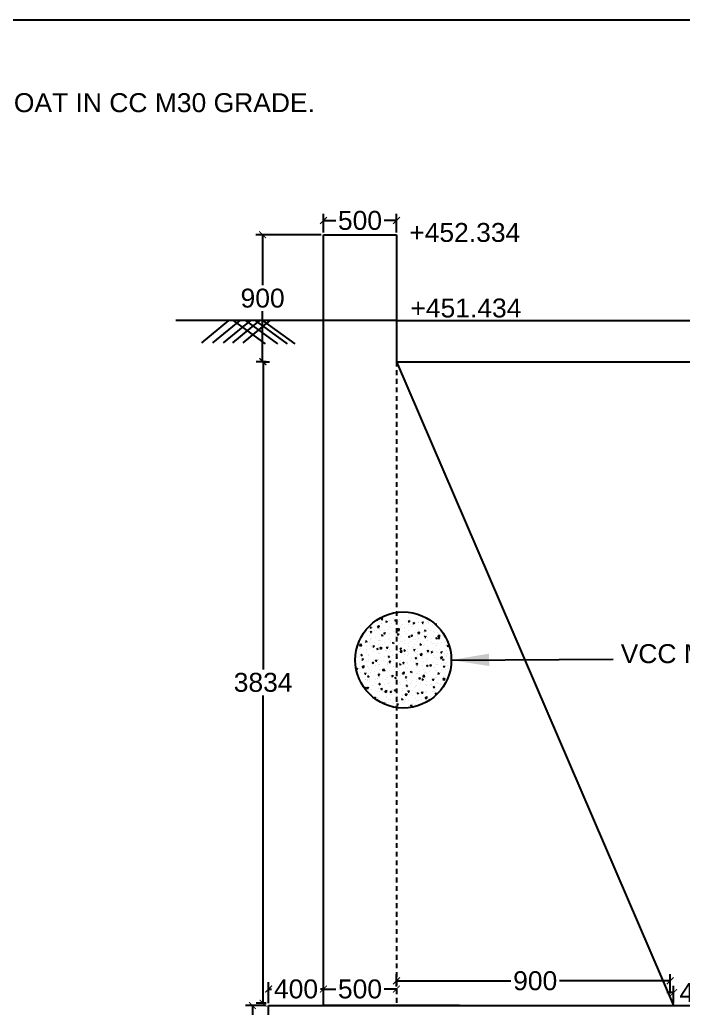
# Model space of a CAD drawing. Header units: inches. Extents: x 334 to 11487, y 357 to 10656.
# Drawn here: x 670.69 to 688.22, y 411.47 to 437.56 of the extents above; entities that cross this region are included whole.
import ezdxf

# ---------------------------------------------------------------- set-up
doc = ezdxf.new("R2010")
doc.units = ezdxf.units.IN
doc.header["$MEASUREMENT"] = 0
doc.linetypes.add('HIDDEN', pattern=[9.525, 6.35, -3.175])
for name, color, linetype in [('DIMENSION', 255, 'Continuous'), ('DRAWING', 7, 'Continuous'), ('HATCH', 7, 'Continuous'), ('TEXT', 255, 'Continuous')]:
    doc.layers.add(name, color=color, linetype=linetype)
doc.styles.get("Standard").update_dxf_attribs({"font": 'arial.ttf'})
doc.styles.add('TIMES NEW ROMAN', font='times.ttf')
doc.dimstyles.new('dig', dxfattribs={"dimtxt": 0.1875, "dimasz": 0.18, "dimexe": 0.18, "dimexo": 0.0625, "dimgap": 0.09, "dimtad": 0, "dimtih": 1, "dimtoh": 1, "dimdec": 4, "dimzin": 0, "dimdsep": 46, "dimtxsty": 'Standard', "dimblk": 'ARCHTICK', "dimcen": 0.09, "dimadec": 0, "dimazin": 0, "dimtfac": 1, "dimtdec": 4, "dimtofl": 0, "dimtmove": 0, "dimatfit": 3, "dimldrblk": 'ARCHTICK', "dimfxl": 1, "dimtolj": 1, "dimtzin": 0, "dimarcsym": 0})
doc.dimstyles.new('ISO-25', dxfattribs={"dimtxt": 0.636364, "dimasz": 1, "dimexe": 1.25, "dimexo": 0.625, "dimtad": 0, "dimtih": 1, "dimtoh": 1, "dimlfac": 100, "dimtxsty": 'TIMES NEW ROMAN', "dimcen": 2.5, "dimadec": 0, "dimazin": 0, "dimtfac": 1, "dimtmove": 0, "dimatfit": 3, "dimfxl": 1, "dimarcsym": 0})

# ---------------------------------------------------------------- blocks, each defined once
blk = doc.blocks.new('_ArchTick')
at = {"color": 0, "linetype": 'ByBlock', "const_width": 0.15}
blk.add_lwpolyline([(-0.5, -0.5), (0.5, 0.5)], dxfattribs=at)
blk = doc.blocks.new('*D48')
at = {"layer": 'Defpoints', "color": 0, "ltscale": 0.02, "transparency": 16777216}
for p in [(678.717, 411.973), (677.266, 411.537), (678.717, 411.537)]:
    blk.add_point(p, dxfattribs=at)
at = {"layer": 'DIMENSION', "color": 0, "lineweight": -2, "ltscale": 0.02, "transparency": 16777216}
for p, q in [((677.266, 411.599), (677.266, 412.153)), ((678.717, 411.599), (678.717, 412.153)), ((677.266, 411.973), (677.339, 411.973)), ((678.717, 411.973), (678.642, 411.973))]:
    blk.add_line(p, q, dxfattribs=at)
at = {"layer": 'DIMENSION', "color": 0, "lineweight": -2, "ltscale": 0.02, "transparency": 16777216, "xscale": 0.18, "yscale": 0.18, "zscale": 0.18, "rotation": 180}
blk.add_blockref('_ArchTick', (677.266, 411.973), dxfattribs=at)
at = {"layer": 'DIMENSION', "color": 0, "lineweight": -2, "ltscale": 0.02, "transparency": 16777216, "xscale": 0.18, "yscale": 0.18, "zscale": 0.18}
blk.add_blockref('_ArchTick', (678.717, 411.973), dxfattribs=at)
at = {"layer": 'DIMENSION', "color": 0, "ltscale": 0.02, "transparency": 16777216, "insert": (677.991, 411.973), "char_height": 0.5, "attachment_point": 5}
blk.add_mtext('\\A1;400', dxfattribs=at)
blk = doc.blocks.new('*D49')
at = {"layer": 'Defpoints', "color": 0, "ltscale": 0.02, "transparency": 16777216}
for p in [(689.443, 411.881), (687.967, 411.537), (689.443, 411.537)]:
    blk.add_point(p, dxfattribs=at)
at = {"layer": 'DIMENSION', "color": 0, "lineweight": -2, "ltscale": 0.02, "transparency": 16777216}
for p, q in [((687.967, 411.881), (687.787, 411.881)), ((687.967, 411.599), (687.967, 412.061)), ((689.443, 411.599), (689.443, 412.061)), ((689.443, 411.881), (689.623, 411.881))]:
    blk.add_line(p, q, dxfattribs=at)
at = {"layer": 'DIMENSION', "color": 0, "lineweight": -2, "ltscale": 0.02, "transparency": 16777216, "xscale": 0.18, "yscale": 0.18, "zscale": 0.18}
blk.add_blockref('_ArchTick', (687.967, 411.881), dxfattribs=at)
at = {"layer": 'DIMENSION', "color": 0, "lineweight": -2, "ltscale": 0.02, "transparency": 16777216, "xscale": 0.18, "yscale": 0.18, "zscale": 0.18, "rotation": 180}
blk.add_blockref('_ArchTick', (689.443, 411.881), dxfattribs=at)
at = {"layer": 'DIMENSION', "color": 0, "ltscale": 0.02, "transparency": 16777216, "insert": (688.705, 411.881), "char_height": 0.5, "attachment_point": 5}
blk.add_mtext('\\A1;400', dxfattribs=at)
blk = doc.blocks.new('*D45')
at = {"layer": 'Defpoints', "color": 0, "ltscale": 0.02, "transparency": 16777216}
for p in [(677.122, 428.537), (677.266, 428.537), (677.266, 411.599)]:
    blk.add_point(p, dxfattribs=at)
at = {"layer": 'DIMENSION', "color": 0, "lineweight": -2, "ltscale": 0.02, "transparency": 16777216}
for p, q in [((677.203, 428.537), (676.942, 428.537)), ((677.122, 428.537), (677.122, 420.414)), ((677.122, 411.599), (677.122, 419.723)), ((677.203, 411.599), (676.942, 411.599))]:
    blk.add_line(p, q, dxfattribs=at)
at = {"layer": 'DIMENSION', "color": 0, "lineweight": -2, "ltscale": 0.02, "transparency": 16777216, "xscale": 0.18, "yscale": 0.18, "zscale": 0.18}
for p, rotation in [((677.122, 428.537), 90), ((677.122, 411.599), 270)]:
    blk.add_blockref('_ArchTick', p, dxfattribs=dict(at, rotation=rotation))
at = {"layer": 'DIMENSION', "color": 0, "ltscale": 0.02, "transparency": 16777216, "insert": (677.122, 420.068), "char_height": 0.5, "attachment_point": 5}
blk.add_mtext('\\A1;3834', dxfattribs=at)
blk = doc.blocks.new('*D50')
at = {"layer": 'Defpoints', "color": 0, "ltscale": 0.02, "transparency": 16777216}
for p in [(678.717, 431.887), (677.073, 428.537), (677.108, 428.537)]:
    blk.add_point(p, dxfattribs=at)
at = {"layer": 'DIMENSION', "color": 0, "lineweight": -2, "ltscale": 0.02, "transparency": 16777216}
for p, q in [((678.654, 431.887), (676.928, 431.887)), ((677.108, 431.887), (677.108, 430.557)), ((677.108, 428.537), (677.108, 429.867)), ((677.135, 428.537), (677.288, 428.537))]:
    blk.add_line(p, q, dxfattribs=at)
at = {"layer": 'DIMENSION', "color": 0, "lineweight": -2, "ltscale": 0.02, "transparency": 16777216, "xscale": 0.18, "yscale": 0.18, "zscale": 0.18}
for p, rotation in [((677.108, 431.887), 90), ((677.108, 428.537), 270)]:
    blk.add_blockref('_ArchTick', p, dxfattribs=dict(at, rotation=rotation))
at = {"layer": 'DIMENSION', "color": 0, "ltscale": 0.02, "transparency": 16777216, "insert": (677.108, 430.212), "char_height": 0.5, "attachment_point": 5}
blk.add_mtext('\\A1;900', dxfattribs=at)
blk = doc.blocks.new('*D51')
at = {"layer": 'Defpoints', "color": 0, "ltscale": 0.02, "transparency": 16777216}
for p in [(680.645, 432.264), (678.717, 431.887), (680.645, 431.887)]:
    blk.add_point(p, dxfattribs=at)
at = {"layer": 'DIMENSION', "color": 0, "lineweight": -2, "ltscale": 0.02, "transparency": 16777216}
for p, q in [((678.717, 431.949), (678.717, 432.444)), ((678.717, 432.264), (679.039, 432.264)), ((680.645, 432.264), (680.322, 432.264)), ((680.645, 431.949), (680.645, 432.444))]:
    blk.add_line(p, q, dxfattribs=at)
at = {"layer": 'DIMENSION', "color": 0, "lineweight": -2, "ltscale": 0.02, "transparency": 16777216, "xscale": 0.18, "yscale": 0.18, "zscale": 0.18, "rotation": 180}
blk.add_blockref('_ArchTick', (678.717, 432.264), dxfattribs=at)
at = {"layer": 'DIMENSION', "color": 0, "lineweight": -2, "ltscale": 0.02, "transparency": 16777216, "xscale": 0.18, "yscale": 0.18, "zscale": 0.18}
blk.add_blockref('_ArchTick', (680.645, 432.264), dxfattribs=at)
at = {"layer": 'DIMENSION', "color": 0, "ltscale": 0.02, "transparency": 16777216, "insert": (679.681, 432.264), "char_height": 0.5, "attachment_point": 5}
blk.add_mtext('\\A1;500', dxfattribs=at)
blk = doc.blocks.new('*D46')
at = {"layer": 'Defpoints', "color": 0, "ltscale": 0.02, "transparency": 16777216}
for p in [(677.266, 411.537), (676.839, 409.371), (677.266, 409.371)]:
    blk.add_point(p, dxfattribs=at)
at = {"layer": 'DIMENSION', "color": 0, "lineweight": -2, "ltscale": 0.02, "transparency": 16777216}
for p, q in [((677.203, 411.537), (676.659, 411.537)), ((676.839, 411.537), (676.839, 410.799)), ((676.839, 409.371), (676.839, 410.109)), ((677.203, 409.371), (676.659, 409.371))]:
    blk.add_line(p, q, dxfattribs=at)
at = {"layer": 'DIMENSION', "color": 0, "lineweight": -2, "ltscale": 0.02, "transparency": 16777216, "xscale": 0.18, "yscale": 0.18, "zscale": 0.18}
for p, rotation in [((676.839, 411.537), 90), ((676.839, 409.371), 270)]:
    blk.add_blockref('_ArchTick', p, dxfattribs=dict(at, rotation=rotation))
at = {"layer": 'DIMENSION', "color": 0, "ltscale": 0.02, "transparency": 16777216, "insert": (676.839, 410.454), "char_height": 0.5, "attachment_point": 5}
blk.add_mtext('\\A1;600', dxfattribs=at)
blk = doc.blocks.new('*D52')
at = {"layer": 'Defpoints', "color": 0, "ltscale": 0.02, "transparency": 16777216}
for p in [(678.717, 411.973), (680.645, 411.973), (680.645, 411.973)]:
    blk.add_point(p, dxfattribs=at)
at = {"layer": 'DIMENSION', "color": 0, "lineweight": -2, "ltscale": 0.02, "transparency": 16777216}
for p, q in [((678.717, 412.036), (678.717, 412.153)), ((680.645, 412.036), (680.645, 412.153)), ((678.717, 411.973), (679.039, 411.973)), ((680.645, 411.973), (680.322, 411.973))]:
    blk.add_line(p, q, dxfattribs=at)
at = {"layer": 'DIMENSION', "color": 0, "lineweight": -2, "ltscale": 0.02, "transparency": 16777216, "xscale": 0.18, "yscale": 0.18, "zscale": 0.18, "rotation": 180}
blk.add_blockref('_ArchTick', (678.717, 411.973), dxfattribs=at)
at = {"layer": 'DIMENSION', "color": 0, "lineweight": -2, "ltscale": 0.02, "transparency": 16777216, "xscale": 0.18, "yscale": 0.18, "zscale": 0.18}
blk.add_blockref('_ArchTick', (680.645, 411.973), dxfattribs=at)
at = {"layer": 'DIMENSION', "color": 0, "ltscale": 0.02, "transparency": 16777216, "insert": (679.681, 411.973), "char_height": 0.5, "attachment_point": 5}
blk.add_mtext('\\A1;500', dxfattribs=at)
blk = doc.blocks.new('*D53')
at = {"layer": 'Defpoints', "color": 0, "ltscale": 0.02, "transparency": 16777216}
for p in [(687.877, 412.189), (680.645, 411.973), (687.877, 411.791)]:
    blk.add_point(p, dxfattribs=at)
at = {"layer": 'DIMENSION', "color": 0, "lineweight": -2, "ltscale": 0.02, "transparency": 16777216}
for p, q in [((680.645, 412.036), (680.645, 412.369)), ((687.877, 411.854), (687.877, 412.369)), ((680.645, 412.189), (683.669, 412.189)), ((687.877, 412.189), (684.952, 412.189))]:
    blk.add_line(p, q, dxfattribs=at)
at = {"layer": 'DIMENSION', "color": 0, "lineweight": -2, "ltscale": 0.02, "transparency": 16777216, "xscale": 0.18, "yscale": 0.18, "zscale": 0.18, "rotation": 180}
blk.add_blockref('_ArchTick', (680.645, 412.189), dxfattribs=at)
at = {"layer": 'DIMENSION', "color": 0, "lineweight": -2, "ltscale": 0.02, "transparency": 16777216, "xscale": 0.18, "yscale": 0.18, "zscale": 0.18}
blk.add_blockref('_ArchTick', (687.877, 412.189), dxfattribs=at)
at = {"layer": 'DIMENSION', "color": 0, "ltscale": 0.02, "transparency": 16777216, "insert": (684.311, 412.189), "char_height": 0.5, "attachment_point": 5}
blk.add_mtext('\\A1;900', dxfattribs=at)

msp = doc.modelspace()

# ---------------------------------------------------------------- linework, layer by layer
at = {"layer": 'DIMENSION', "ltscale": 0.02}
for p, q in [((676.20538, 429.62532), (675.48921, 429.03343)), ((676.50223, 429.62532), (675.78606, 429.03343)), ((676.78479, 429.62532), (676.06862, 429.03343)), ((677.02973, 429.62532), (676.31356, 429.03343)), ((677.29973, 429.62532), (676.58357, 429.03343))]:
    msp.add_line(p, q, dxfattribs=at)
msp.add_lwpolyline([(613.60478, 437.56475), (725.90106, 437.56475), (725.90106, 357.43972), (613.60478, 357.43972)], close=True, dxfattribs=at)
for points in [[(676.32644, 429.62532), (677.17414, 429.00849)], [(676.65294, 429.62532), (677.50063, 429.00849)], [(676.91039, 429.62532), (677.75808, 429.00849)], [(677.10764, 429.62532), (677.95533, 429.00849)]]:
    msp.add_lwpolyline(points, dxfattribs=at)
at = {"layer": 'DRAWING'}
for p, q in [((678.71672, 431.88688), (680.64525, 431.88688)), ((678.71672, 411.53674), (678.71672, 431.88688)), ((682.30882, 411.53674), (678.71672, 411.53674))]:
    msp.add_line(p, q, dxfattribs=at)
for points in [[(680.64525, 431.88688), (680.64525, 428.53739), (691.76662, 428.53739)], [(680.64525, 428.53739), (687.9668, 411.53674)]]:
    msp.add_lwpolyline(points, dxfattribs=at)
at = {"layer": 'DRAWING', "ltscale": 0.02}
for points in [[(680.64525, 429.62532), (674.81288, 429.62532)], [(680.64525, 429.62532), (691.18565, 429.62532)]]:
    msp.add_lwpolyline(points, dxfattribs=at)
at = {"layer": 'DRAWING', "linetype": 'HIDDEN', "ltscale": 0.02}
msp.add_lwpolyline([(680.64525, 428.53739), (680.64525, 411.53674)], dxfattribs=at)
at = {"layer": 'DRAWING'}
msp.add_lwpolyline([(677.26596, 411.53674), (689.44251, 411.53674), (689.44251, 409.43387), (677.26596, 409.43387)], close=True, dxfattribs=at)
at = {"layer": 'HATCH', "linetype": 'Continuous', "ltscale": 0.02}
for p, q in [((680.24493, 421.73609), (680.26904, 421.76482)), ((680.27503, 421.73321), (680.26925, 421.76455)), ((680.57928, 421.74828), (680.57928, 421.74828)), ((680.97478, 421.77125), (680.97478, 421.77125)), ((681.18609, 421.75321), (681.18609, 421.75321)), ((679.94712, 421.51586), (679.98212, 421.52929)), ((679.94712, 421.51586), (679.97199, 421.49908)), ((679.97219, 421.49881), (679.98233, 421.52903)), ((680.1408, 421.53075), (680.17975, 421.57133)), ((680.1408, 421.53075), (680.18527, 421.52385)), ((680.1542, 421.69862), (680.1542, 421.69862)), ((680.18548, 421.5236), (680.17995, 421.57108)), ((680.19974, 421.5001), (680.19974, 421.5001)), ((680.20582, 421.66655), (680.20582, 421.66655)), ((680.24124, 421.62882), (680.24124, 421.62882)), ((680.24493, 421.73609), (680.27482, 421.73347)), ((680.25963, 421.63146), (680.25963, 421.63146)), ((680.28769, 421.69823), (680.28769, 421.69823)), ((680.36641, 421.6453), (680.36641, 421.6453)), ((680.36723, 421.67712), (680.40224, 421.69056)), ((680.36723, 421.67712), (680.3921, 421.66035)), ((680.39231, 421.66008), (680.40244, 421.69029)), ((680.42112, 421.68735), (680.42112, 421.68735)), ((680.45645, 421.5353), (680.45645, 421.5353)), ((680.46253, 421.70175), (680.46253, 421.70175)), ((680.47864, 421.52325), (680.47864, 421.52325)), ((680.52654, 421.62018), (680.52654, 421.62018)), ((680.55578, 421.67023), (680.55578, 421.67023)), ((680.60356, 421.70471), (680.62767, 421.73344)), ((680.60356, 421.70471), (680.63345, 421.7021)), ((680.63366, 421.70183), (680.62788, 421.73317)), ((680.66568, 421.47581), (680.70069, 421.48925)), ((680.67442, 421.44799), (680.71337, 421.48857)), ((680.68803, 421.67607), (680.68803, 421.67607)), ((680.69076, 421.45877), (680.7009, 421.48898)), ((680.70901, 421.56731), (680.70901, 421.56731)), ((680.7191, 421.44084), (680.71357, 421.48832)), ((680.71509, 421.73376), (680.71509, 421.73376)), ((680.74002, 421.5146), (680.74002, 421.5146)), ((680.77023, 421.5733), (680.77023, 421.5733)), ((680.79345, 421.60891), (680.79345, 421.60891)), ((680.86519, 421.53108), (680.86519, 421.53108)), ((680.87155, 421.7118), (680.87155, 421.7118)), ((680.95494, 421.66479), (680.95494, 421.66479)), ((680.96219, 421.67334), (680.9863, 421.70206)), ((680.96219, 421.67334), (680.99208, 421.67072)), ((680.9687, 421.6048), (680.9687, 421.6048)), ((680.99229, 421.67045), (680.98651, 421.7018)), ((680.99672, 421.72828), (680.99672, 421.72828)), ((681.05456, 421.55601), (681.05456, 421.55601)), ((681.06036, 421.59763), (681.06036, 421.59763)), ((681.06183, 421.62335), (681.06183, 421.62335)), ((681.08579, 421.63708), (681.1208, 421.65052)), ((681.08579, 421.63708), (681.11066, 421.6203)), ((681.11087, 421.62004), (681.12101, 421.65025)), ((681.22185, 421.65351), (681.22185, 421.65351)), ((681.22542, 421.64001), (681.22542, 421.64001)), ((681.32082, 421.64196), (681.34493, 421.67069)), ((681.32082, 421.64196), (681.35071, 421.63935)), ((681.32727, 421.58635), (681.32727, 421.58635)), ((681.35092, 421.63908), (681.34514, 421.67042)), ((681.35342, 421.67341), (681.35342, 421.67341)), ((681.37033, 421.59758), (681.37033, 421.59758)), ((681.47189, 421.50557), (681.47189, 421.50557)), ((681.47797, 421.67202), (681.47797, 421.67202)), ((681.48876, 421.64224), (681.48876, 421.64224)), ((681.4955, 421.61406), (681.4955, 421.61406)), ((681.59418, 421.57507), (681.59418, 421.57507)), ((681.67945, 421.61058), (681.69107, 421.62443)), ((681.67945, 421.61058), (681.70886, 421.60801)), ((681.73159, 421.54306), (681.73159, 421.54306)), ((679.79393, 421.39004), (679.79393, 421.39004)), ((679.89545, 421.42314), (679.89545, 421.42314)), ((679.93396, 421.29616), (679.93396, 421.29616)), ((679.94004, 421.46261), (679.94004, 421.46261)), ((679.95568, 421.39137), (679.97978, 421.4201)), ((679.95568, 421.39137), (679.98556, 421.38875)), ((679.97817, 421.23441), (679.97817, 421.23441)), ((679.98577, 421.38849), (679.97999, 421.41983)), ((680.05473, 421.44447), (680.05473, 421.44447)), ((680.10334, 421.25089), (680.10334, 421.25089)), ((680.10971, 421.43162), (680.10971, 421.43162)), ((680.18705, 421.4732), (680.18705, 421.4732)), ((680.19366, 421.33365), (680.19366, 421.33365)), ((680.23488, 421.4481), (680.23488, 421.4481)), ((680.24557, 421.31455), (680.28058, 421.32798)), ((680.24557, 421.31455), (680.27044, 421.29777)), ((680.27065, 421.2975), (680.28079, 421.32772)), ((680.29271, 421.27582), (680.29271, 421.27582)), ((680.31431, 421.35999), (680.33841, 421.38872)), ((680.31431, 421.35999), (680.34419, 421.35738)), ((680.32164, 421.43319), (680.32164, 421.43319)), ((680.3444, 421.35711), (680.33862, 421.38845)), ((680.42424, 421.47303), (680.42424, 421.47303)), ((680.45037, 421.36886), (680.45037, 421.36886)), ((680.458, 421.22492), (680.458, 421.22492)), ((680.58855, 421.42191), (680.58855, 421.42191)), ((680.60848, 421.31739), (680.60848, 421.31739)), ((680.66568, 421.47581), (680.69055, 421.45904)), ((680.67294, 421.32862), (680.69704, 421.35734)), ((680.67294, 421.32862), (680.70282, 421.326)), ((680.67442, 421.44799), (680.71889, 421.44109)), ((680.69685, 421.23442), (680.69685, 421.23442)), ((680.70303, 421.32573), (680.69725, 421.35708)), ((680.70293, 421.40087), (680.70293, 421.40087)), ((680.73365, 421.33387), (680.73365, 421.33387)), ((680.74959, 421.27497), (680.74959, 421.27497)), ((680.85546, 421.41064), (680.85546, 421.41064)), ((680.92302, 421.3588), (680.92302, 421.3588)), ((680.95654, 421.27191), (680.95654, 421.27191)), ((680.96262, 421.43835), (680.96262, 421.43835)), ((680.96413, 421.2745), (680.99914, 421.28794)), ((680.96413, 421.2745), (680.989, 421.25773)), ((680.98921, 421.25746), (680.99935, 421.28768)), ((681.03157, 421.29724), (681.05567, 421.32597)), ((681.03157, 421.29724), (681.06145, 421.29463)), ((681.04118, 421.32502), (681.04118, 421.32502)), ((681.06166, 421.29436), (681.05588, 421.3257)), ((681.12237, 421.39936), (681.12237, 421.39936)), ((681.20804, 421.36523), (681.24699, 421.40582)), ((681.20804, 421.36523), (681.25251, 421.35833)), ((681.21326, 421.30711), (681.21326, 421.30711)), ((681.21934, 421.47356), (681.21934, 421.47356)), ((681.2388, 421.40037), (681.2388, 421.40037)), ((681.25272, 421.35808), (681.2472, 421.40556)), ((681.33278, 421.37507), (681.33278, 421.37507)), ((681.36397, 421.41685), (681.36397, 421.41685)), ((681.38424, 421.43577), (681.41925, 421.44921)), ((681.38424, 421.43577), (681.40912, 421.41899)), ((681.38928, 421.38808), (681.38928, 421.38808)), ((681.3902, 421.26586), (681.4143, 421.29459)), ((681.3902, 421.26586), (681.42008, 421.26325)), ((681.40932, 421.41873), (681.41946, 421.44894)), ((681.42029, 421.26298), (681.41451, 421.29432)), ((681.4218, 421.24458), (681.4218, 421.24458)), ((681.45258, 421.26529), (681.45258, 421.26529)), ((681.46581, 421.33912), (681.46581, 421.33912)), ((681.55333, 421.44178), (681.55333, 421.44178)), ((681.62437, 421.42513), (681.62437, 421.42513)), ((681.6562, 421.37681), (681.6562, 421.37681)), ((681.6827, 421.23446), (681.71771, 421.2479)), ((681.6827, 421.23446), (681.70757, 421.21768)), ((681.70778, 421.21742), (681.71792, 421.24763)), ((681.72551, 421.37661), (681.72551, 421.37661)), ((681.73757, 421.28615), (681.73757, 421.28615)), ((681.74166, 421.28247), (681.78061, 421.32306)), ((681.74166, 421.28247), (681.78613, 421.27557)), ((681.74418, 421.31534), (681.74418, 421.31534)), ((681.74883, 421.23449), (681.77293, 421.26321)), ((681.74883, 421.23449), (681.77871, 421.23187)), ((681.77892, 421.23161), (681.77314, 421.26295)), ((681.78634, 421.27532), (681.78082, 421.3228)), ((681.86274, 421.30263), (681.86274, 421.30263)), ((681.97614, 421.24537), (681.97614, 421.24537)), ((679.66642, 421.04665), (679.69053, 421.07538)), ((679.66642, 421.04665), (679.69631, 421.04403)), ((679.67347, 421.04369), (679.71241, 421.08427)), ((679.67347, 421.04369), (679.71794, 421.03679)), ((679.67533, 421.09771), (679.67533, 421.09771)), ((679.69045, 421.20025), (679.69045, 421.20025)), ((679.69652, 421.04377), (679.69074, 421.07511)), ((679.70303, 420.96498), (679.70303, 420.96498)), ((679.71815, 421.03654), (679.71262, 421.08402)), ((679.79587, 421.13309), (679.79587, 421.13309)), ((679.82546, 421.15328), (679.86047, 421.16672)), ((679.82546, 421.15328), (679.85033, 421.1365)), ((679.84664, 421.03721), (679.84664, 421.03721)), ((679.85054, 421.13624), (679.86067, 421.16645)), ((679.87481, 421.12481), (679.87481, 421.12481)), ((679.92788, 421.12972), (679.92788, 421.12972)), ((679.95736, 421.18897), (679.95736, 421.18897)), ((679.97181, 421.05368), (679.97181, 421.05368)), ((679.99462, 421.01503), (679.99462, 421.01503)), ((680.02505, 421.01527), (680.04916, 421.044)), ((680.02505, 421.01527), (680.05494, 421.01266)), ((680.05515, 421.01239), (680.04937, 421.04373)), ((680.06278, 421.12181), (680.06278, 421.12181)), ((680.12391, 420.95197), (680.15892, 420.96541)), ((680.14899, 420.93493), (680.15913, 420.96514)), ((680.16117, 421.07861), (680.16117, 421.07861)), ((680.1664, 421.17486), (680.1664, 421.17486)), ((680.1815, 421.00076), (680.1815, 421.00076)), ((680.18758, 421.16721), (680.18758, 421.16721)), ((680.20709, 420.96093), (680.24603, 421.00152)), ((680.22427, 421.17769), (680.22427, 421.17769)), ((680.25177, 420.95378), (680.24624, 421.00126)), ((680.28621, 421.06508), (680.28621, 421.06508)), ((680.3297, 421.11053), (680.3297, 421.11053)), ((680.38368, 420.9839), (680.40779, 421.01262)), ((680.38368, 420.9839), (680.41357, 420.98128)), ((680.41378, 420.98101), (680.408, 421.01236)), ((680.43821, 421.03596), (680.43821, 421.03596)), ((680.44429, 421.20241), (680.44429, 421.20241)), ((680.47695, 421.12019), (680.47695, 421.12019)), ((680.49118, 421.16642), (680.49118, 421.16642)), ((680.54402, 421.11324), (680.57903, 421.12668)), ((680.54402, 421.11324), (680.56889, 421.09646)), ((680.5691, 421.0962), (680.57924, 421.12641)), ((680.5778, 421.11513), (680.5778, 421.11513)), ((680.59661, 421.09925), (680.59661, 421.09925)), ((680.60212, 421.13667), (680.60212, 421.13667)), ((680.65995, 420.96439), (680.65995, 420.96439)), ((680.69077, 421.06797), (680.69077, 421.06797)), ((680.74231, 420.95252), (680.76642, 420.98125)), ((680.75809, 421.15514), (680.75809, 421.15514)), ((680.77241, 420.94964), (680.76663, 420.98098)), ((680.79149, 421.1616), (680.79149, 421.1616)), ((680.86352, 421.08798), (680.86352, 421.08798)), ((680.8694, 421.16519), (680.8694, 421.16519)), ((680.95046, 421.10546), (680.95046, 421.10546)), ((680.97573, 421.00596), (680.97573, 421.00596)), ((681.02501, 421.14386), (681.02501, 421.14386)), ((681.06035, 420.99021), (681.06035, 420.99021)), ((681.1009, 421.02244), (681.1009, 421.02244)), ((681.10726, 421.20317), (681.10726, 421.20317)), ((681.13043, 421.0767), (681.13043, 421.0767)), ((681.16099, 421.21524), (681.16099, 421.21524)), ((681.2011, 420.97422), (681.2011, 420.97422)), ((681.20718, 421.14067), (681.20718, 421.14067)), ((681.23243, 421.21965), (681.23243, 421.21965)), ((681.26259, 421.07319), (681.2976, 421.08663)), ((681.26259, 421.07319), (681.28746, 421.05642)), ((681.28767, 421.05615), (681.2978, 421.08637)), ((681.29026, 421.04737), (681.29026, 421.04737)), ((681.29192, 421.13258), (681.29192, 421.13258)), ((681.35195, 421.04026), (681.35195, 421.04026)), ((681.39734, 421.06542), (681.39734, 421.06542)), ((681.45365, 421.00623), (681.45365, 421.00623)), ((681.45973, 421.17268), (681.45973, 421.17268)), ((681.55883, 421.12131), (681.55883, 421.12131)), ((681.60604, 421.08895), (681.60604, 421.08895)), ((681.64354, 421.09031), (681.64354, 421.09031)), ((681.66425, 421.05415), (681.66425, 421.05415)), ((681.71335, 421.04372), (681.71335, 421.04372)), ((681.71943, 421.21016), (681.71943, 421.21016)), ((681.73121, 421.10542), (681.73121, 421.10542)), ((681.82574, 421.11003), (681.82574, 421.11003)), ((681.92057, 421.13035), (681.92057, 421.13035)), ((681.93116, 421.04287), (681.93116, 421.04287)), ((681.93513, 421.14036), (681.93513, 421.14036)), ((681.97006, 421.07892), (681.97006, 421.07892)), ((681.98115, 421.03315), (682.01616, 421.04659)), ((681.98115, 421.03315), (682.00602, 421.01637)), ((682.00623, 421.01611), (682.01637, 421.04632)), ((679.60239, 420.73994), (679.60239, 420.73994)), ((679.66317, 420.76481), (679.66317, 420.76481)), ((679.66925, 420.93126), (679.66925, 420.93126)), ((679.7038, 420.79071), (679.73881, 420.80414)), ((679.7038, 420.79071), (679.72867, 420.77393)), ((679.7151, 420.84), (679.7151, 420.84)), ((679.72888, 420.77366), (679.73902, 420.80388)), ((679.84027, 420.85648), (679.84027, 420.85648)), ((679.85789, 420.93482), (679.85789, 420.93482)), ((679.89398, 420.79), (679.89398, 420.79)), ((679.91572, 420.79682), (679.91572, 420.79682)), ((679.9218, 420.96327), (679.9218, 420.96327)), ((680.02964, 420.88141), (680.02964, 420.88141)), ((680.12391, 420.95197), (680.14878, 420.9352)), ((680.1248, 420.92354), (680.1248, 420.92354)), ((680.17542, 420.83431), (680.17542, 420.83431)), ((680.18557, 420.84005), (680.18557, 420.84005)), ((680.20709, 420.96093), (680.25156, 420.95403)), ((680.21388, 420.72578), (680.21388, 420.72578)), ((680.33905, 420.74225), (680.33905, 420.74225)), ((680.34542, 420.92298), (680.34542, 420.92298)), ((680.39171, 420.91226), (680.39171, 420.91226)), ((680.42236, 420.75066), (680.45737, 420.7641)), ((680.42236, 420.75066), (680.44724, 420.73389)), ((680.42605, 420.70307), (680.42605, 420.70307)), ((680.43213, 420.86952), (680.43213, 420.86952)), ((680.44744, 420.73362), (680.45758, 420.76383)), ((680.47059, 420.93946), (680.47059, 420.93946)), ((680.47717, 420.8901), (680.47717, 420.8901)), ((680.52842, 420.76718), (680.52842, 420.76718)), ((680.65862, 420.90099), (680.65862, 420.90099)), ((680.67861, 420.73508), (680.67861, 420.73508)), ((680.68469, 420.90153), (680.68469, 420.90153)), ((680.74071, 420.87817), (680.77966, 420.91876)), ((680.74071, 420.87817), (680.78518, 420.87127)), ((680.74231, 420.95252), (680.7722, 420.94991)), ((680.76876, 420.94015), (680.76876, 420.94015)), ((680.78539, 420.87102), (680.77986, 420.9185)), ((680.84248, 420.91193), (680.87749, 420.92537)), ((680.84248, 420.91193), (680.86735, 420.89515)), ((680.84419, 420.80876), (680.84419, 420.80876)), ((680.86755, 420.89489), (680.87769, 420.9251)), ((680.92553, 420.88971), (680.92553, 420.88971)), ((680.9383, 420.77257), (680.9383, 420.77257)), ((680.94438, 420.93901), (680.94438, 420.93901)), ((680.96936, 420.82524), (680.96936, 420.82524)), ((681.10094, 420.92114), (681.12505, 420.94987)), ((681.10094, 420.92114), (681.13083, 420.91853)), ((681.13104, 420.91826), (681.12526, 420.9496)), ((681.14093, 420.71062), (681.17594, 420.72406)), ((681.14093, 420.71062), (681.1658, 420.69384)), ((681.15873, 420.85017), (681.15873, 420.85017)), ((681.16601, 420.69358), (681.17615, 420.72379)), ((681.19244, 420.87843), (681.19244, 420.87843)), ((681.19502, 420.80777), (681.19502, 420.80777)), ((681.27433, 420.79541), (681.31328, 420.836)), ((681.27433, 420.79541), (681.3188, 420.78851)), ((681.31901, 420.78826), (681.31348, 420.83574)), ((681.3313, 420.74193), (681.3313, 420.74193)), ((681.44757, 420.83978), (681.44757, 420.83978)), ((681.45935, 420.86715), (681.45935, 420.86715)), ((681.45957, 420.88977), (681.48368, 420.91849)), ((681.45957, 420.88977), (681.48946, 420.88715)), ((681.46814, 420.71101), (681.46814, 420.71101)), ((681.4745, 420.89174), (681.4745, 420.89174)), ((681.48967, 420.88689), (681.48389, 420.91823)), ((681.56104, 420.87188), (681.59605, 420.88532)), ((681.56104, 420.87188), (681.58591, 420.85511)), ((681.58612, 420.85484), (681.59626, 420.88506)), ((681.59967, 420.90822), (681.59967, 420.90822)), ((681.62289, 420.79198), (681.62289, 420.79198)), ((681.6575, 420.73594), (681.6575, 420.73594)), ((681.70119, 420.71082), (681.70119, 420.71082)), ((681.70727, 420.87727), (681.70727, 420.87727)), ((681.72626, 420.85588), (681.72626, 420.85588)), ((681.78904, 420.93315), (681.78904, 420.93315)), ((681.80795, 420.71265), (681.8469, 420.75324)), ((681.80795, 420.71265), (681.85242, 420.70575)), ((681.8182, 420.85839), (681.84231, 420.88712)), ((681.8182, 420.85839), (681.84809, 420.85578)), ((681.8483, 420.85551), (681.84252, 420.88685)), ((681.85263, 420.7055), (681.8471, 420.75298)), ((681.91449, 420.84203), (681.91449, 420.84203)), ((681.9579, 420.74603), (681.9579, 420.74603)), ((681.96398, 420.91248), (681.96398, 420.91248)), ((681.97328, 420.77752), (681.97328, 420.77752)), ((681.99317, 420.8446), (681.99317, 420.8446)), ((682.0343, 420.73225), (682.0343, 420.73225)), ((682.09845, 420.79399), (682.09845, 420.79399)), ((679.58357, 420.64279), (679.58357, 420.64279)), ((679.59606, 420.43347), (679.61715, 420.44157)), ((679.59903, 420.62343), (679.59903, 420.62343)), ((679.65709, 420.59837), (679.65709, 420.59837)), ((679.70874, 420.65927), (679.70874, 420.65927)), ((679.7358, 420.67055), (679.7599, 420.69928)), ((679.7358, 420.67055), (679.76569, 420.66794)), ((679.73976, 420.47387), (679.7787, 420.51446)), ((679.73976, 420.47387), (679.78423, 420.46697)), ((679.76589, 420.66767), (679.76011, 420.69901)), ((679.76052, 420.67932), (679.76052, 420.67932)), ((679.76657, 420.487), (679.76657, 420.487)), ((679.78444, 420.46672), (679.77891, 420.5142)), ((679.86594, 420.61216), (679.86594, 420.61216)), ((679.87334, 420.49167), (679.87334, 420.49167)), ((679.89811, 420.6842), (679.89811, 420.6842)), ((679.90356, 420.46393), (679.90356, 420.46393)), ((679.90964, 420.63038), (679.90964, 420.63038)), ((680.00225, 420.5894), (680.03726, 420.60283)), ((680.00225, 420.5894), (680.02712, 420.57262)), ((680.02733, 420.57236), (680.03747, 420.60257)), ((680.02743, 420.66804), (680.02743, 420.66804)), ((680.08235, 420.52857), (680.08235, 420.52857)), ((680.09443, 420.63918), (680.11853, 420.6679)), ((680.09443, 420.63918), (680.12432, 420.63656)), ((680.12452, 420.63629), (680.11874, 420.66764)), ((680.13285, 420.60088), (680.13285, 420.60088)), ((680.16326, 420.50142), (680.16326, 420.50142)), ((680.16493, 420.54172), (680.16493, 420.54172)), ((680.16934, 420.66786), (680.16934, 420.66786)), ((680.20752, 420.54505), (680.20752, 420.54505)), ((680.29434, 420.65677), (680.29434, 420.65677)), ((680.39688, 420.56998), (680.39688, 420.56998)), ((680.39976, 420.5896), (680.39976, 420.5896)), ((680.41997, 420.53662), (680.41997, 420.53662)), ((680.45306, 420.6078), (680.47716, 420.63653)), ((680.45306, 420.6078), (680.48295, 420.60519)), ((680.45652, 420.59177), (680.45652, 420.59177)), ((680.48315, 420.60492), (680.47737, 420.63626)), ((680.56125, 420.64549), (680.56125, 420.64549)), ((680.57633, 420.48199), (680.57633, 420.48199)), ((680.66668, 420.57833), (680.66668, 420.57833)), ((680.67253, 420.56863), (680.67253, 420.56863)), ((680.71266, 420.61155), (680.71266, 420.61155)), ((680.72082, 420.54935), (680.75583, 420.56279)), ((680.72082, 420.54935), (680.74569, 420.53258)), ((680.7459, 420.53231), (680.75603, 420.56253)), ((680.74812, 420.64182), (680.74812, 420.64182)), ((680.81169, 420.57642), (680.83579, 420.60515)), ((680.81169, 420.57642), (680.84158, 420.57381)), ((680.82816, 420.63421), (680.82816, 420.63421)), ((680.84178, 420.57354), (680.836, 420.60488)), ((680.83783, 420.62803), (680.83783, 420.62803)), ((680.86792, 420.53204), (680.86792, 420.53204)), ((680.89566, 420.45576), (680.89566, 420.45576)), ((680.93222, 420.60612), (680.93222, 420.60612)), ((680.93359, 420.56705), (680.93359, 420.56705)), ((681.02719, 420.65296), (681.02719, 420.65296)), ((681.03971, 420.69188), (681.03971, 420.69188)), ((681.09507, 420.62293), (681.09507, 420.62293)), ((681.15952, 420.58209), (681.15952, 420.58209)), ((681.17032, 420.54505), (681.19442, 420.57377)), ((681.17032, 420.54505), (681.20021, 420.54243)), ((681.18286, 420.47488), (681.18286, 420.47488)), ((681.18894, 420.64133), (681.18894, 420.64133)), ((681.20041, 420.54217), (681.19463, 420.57351)), ((681.2005, 420.55577), (681.2005, 420.55577)), ((681.21143, 420.49733), (681.21143, 420.49733)), ((681.3366, 420.51381), (681.3366, 420.51381)), ((681.34297, 420.69453), (681.34297, 420.69453)), ((681.36199, 420.61166), (681.36199, 420.61166)), ((681.43541, 420.50689), (681.43541, 420.50689)), ((681.43938, 420.50931), (681.47439, 420.52275)), ((681.43938, 420.50931), (681.46425, 420.49253)), ((681.44149, 420.67333), (681.44149, 420.67333)), ((681.45111, 420.63214), (681.45111, 420.63214)), ((681.46446, 420.49227), (681.4746, 420.52248)), ((681.46741, 420.54449), (681.46741, 420.54449)), ((681.52597, 420.53874), (681.52597, 420.53874)), ((681.52895, 420.51367), (681.55305, 420.5424)), ((681.52895, 420.51367), (681.55884, 420.51106)), ((681.55904, 420.51079), (681.55326, 420.54213)), ((681.6289, 420.60038), (681.6289, 420.60038)), ((681.64206, 420.45717), (681.64206, 420.45717)), ((681.69511, 420.54438), (681.69511, 420.54438)), ((681.73432, 420.53322), (681.73432, 420.53322)), ((681.7427, 420.6822), (681.7427, 420.6822)), ((681.84174, 420.58031), (681.84174, 420.58031)), ((681.85949, 420.67057), (681.8945, 420.68401)), ((681.85949, 420.67057), (681.88437, 420.6538)), ((681.88457, 420.65353), (681.89471, 420.68375)), ((681.88758, 420.4823), (681.91168, 420.51102)), ((681.88758, 420.4823), (681.91747, 420.47968)), ((681.89581, 420.5891), (681.89581, 420.5891)), ((681.91767, 420.47941), (681.91189, 420.51075)), ((681.93366, 420.50722), (681.93366, 420.50722)), ((681.95183, 420.57958), (681.95183, 420.57958)), ((681.96691, 420.59679), (681.96691, 420.59679)), ((682.00123, 420.52194), (682.00123, 420.52194)), ((679.59964, 420.41633), (679.60701, 420.41135)), ((679.60722, 420.41109), (679.61736, 420.4413)), ((679.63504, 420.28979), (679.63504, 420.28979)), ((679.64493, 420.26547), (679.64493, 420.26547)), ((679.65101, 420.43192), (679.65101, 420.43192)), ((679.66104, 420.42517), (679.66104, 420.42517)), ((679.70155, 420.33183), (679.70155, 420.33183)), ((679.80518, 420.29446), (679.82928, 420.32318)), ((679.80518, 420.29446), (679.83506, 420.29184)), ((679.83527, 420.29158), (679.82949, 420.32292)), ((679.8806, 420.22682), (679.91561, 420.24026)), ((679.8806, 420.22682), (679.90547, 420.21005)), ((679.89748, 420.29748), (679.89748, 420.29748)), ((679.90567, 420.20978), (679.91581, 420.23999)), ((679.92795, 420.41389), (679.92795, 420.41389)), ((679.95081, 420.33136), (679.95081, 420.33136)), ((679.99314, 420.38188), (679.99314, 420.38188)), ((680.07598, 420.34784), (680.07598, 420.34784)), ((680.15718, 420.33497), (680.15718, 420.33497)), ((680.16381, 420.26308), (680.18791, 420.29181)), ((680.16381, 420.26308), (680.19369, 420.26047)), ((680.1841, 420.2069), (680.1841, 420.2069)), ((680.1939, 420.2602), (680.18812, 420.29154)), ((680.19486, 420.40261), (680.19486, 420.40261)), ((680.26535, 420.37277), (680.26535, 420.37277)), ((680.27338, 420.39111), (680.31232, 420.4317)), ((680.27338, 420.39111), (680.31785, 420.38421)), ((680.28474, 420.43193), (680.28474, 420.43193)), ((680.30071, 420.38809), (680.33572, 420.40153)), ((680.30071, 420.38809), (680.32558, 420.37131)), ((680.31806, 420.38396), (680.31253, 420.43144)), ((680.32579, 420.37105), (680.33592, 420.40126)), ((680.40781, 420.20373), (680.40781, 420.20373)), ((680.41389, 420.37018), (680.41389, 420.37018)), ((680.44959, 420.21714), (680.44959, 420.21714)), ((680.46178, 420.39133), (680.46178, 420.39133)), ((680.47569, 420.25696), (680.47569, 420.25696)), ((680.52244, 420.2317), (680.54654, 420.26043)), ((680.52244, 420.2317), (680.55232, 420.22909)), ((680.55253, 420.22882), (680.54675, 420.26016)), ((680.57476, 420.23362), (680.57476, 420.23362)), ((680.58112, 420.41435), (680.58112, 420.41435)), ((680.59916, 420.18678), (680.63417, 420.20022)), ((680.59916, 420.18678), (680.62403, 420.17)), ((680.62424, 420.16974), (680.63438, 420.19995)), ((680.66037, 420.23574), (680.66037, 420.23574)), ((680.66645, 420.40219), (680.66645, 420.40219)), ((680.70629, 420.43082), (680.70629, 420.43082)), ((680.72869, 420.38006), (680.72869, 420.38006)), ((680.76412, 420.25855), (680.76412, 420.25855)), ((680.76728, 420.30701), (680.76728, 420.30701)), ((680.807, 420.30835), (680.84594, 420.34894)), ((680.807, 420.30835), (680.85147, 420.30145)), ((680.85168, 420.3012), (680.84615, 420.34868)), ((680.88107, 420.20033), (680.90517, 420.22905)), ((680.88107, 420.20033), (680.91095, 420.19771)), ((680.91116, 420.19745), (680.90538, 420.22879)), ((680.92006, 420.27323), (680.92006, 420.27323)), ((680.92614, 420.43967), (680.92614, 420.43967)), ((680.9956, 420.36878), (680.9956, 420.36878)), ((681.01927, 420.34804), (681.05428, 420.36148)), ((681.01927, 420.34804), (681.04414, 420.33127)), ((681.04435, 420.331), (681.05449, 420.36122)), ((681.05888, 420.35706), (681.05888, 420.35706)), ((681.0799, 420.30012), (681.0799, 420.30012)), ((681.17678, 420.30843), (681.17678, 420.30843)), ((681.20507, 420.3166), (681.20507, 420.3166)), ((681.2397, 420.16895), (681.2638, 420.19768)), ((681.26251, 420.3575), (681.26251, 420.3575)), ((681.26979, 420.16607), (681.26401, 420.19741)), ((681.34062, 420.22559), (681.37957, 420.26618)), ((681.34062, 420.22559), (681.38509, 420.21869)), ((681.35047, 420.40711), (681.35047, 420.40711)), ((681.3853, 420.21844), (681.37977, 420.26592)), ((681.39443, 420.34153), (681.39443, 420.34153)), ((681.42933, 420.34044), (681.42933, 420.34044)), ((681.52942, 420.34622), (681.52942, 420.34622)), ((681.57867, 420.1859), (681.57867, 420.1859)), ((681.68295, 420.21148), (681.68295, 420.21148)), ((681.68903, 420.37793), (681.68903, 420.37793)), ((681.70384, 420.20238), (681.70384, 420.20238)), ((681.71021, 420.3831), (681.71021, 420.3831)), ((681.73784, 420.308), (681.77285, 420.32144)), ((681.73784, 420.308), (681.76271, 420.29122)), ((681.76291, 420.29096), (681.77305, 420.32117)), ((681.79633, 420.33495), (681.79633, 420.33495)), ((681.83538, 420.39958), (681.83538, 420.39958)), ((681.87424, 420.14283), (681.91319, 420.18342)), ((681.89321, 420.22731), (681.89321, 420.22731)), ((681.91301, 420.20889), (681.91301, 420.20889)), ((681.91892, 420.13568), (681.91339, 420.18316)), ((681.93967, 420.24669), (681.93967, 420.24669)), ((681.94575, 420.41313), (681.94575, 420.41313)), ((682.02475, 420.42451), (682.02475, 420.42451)), ((679.81291, 419.95343), (679.81291, 419.95343)), ((679.81928, 420.13416), (679.81928, 420.13416)), ((679.82453, 419.92331), (679.84499, 419.94464)), ((679.83059, 420.15839), (679.83059, 420.15839)), ((679.85073, 419.8969), (679.8452, 419.94438)), ((679.87455, 419.91836), (679.89866, 419.94709)), ((679.88532, 419.96459), (679.88532, 419.96459)), ((679.8914, 420.13104), (679.8914, 420.13104)), ((679.89251, 420.15685), (679.89251, 420.15685)), ((679.90464, 419.91548), (679.89886, 419.94682)), ((679.93601, 420.09123), (679.93601, 420.09123)), ((679.94445, 420.15064), (679.94445, 420.15064)), ((680.00228, 419.97836), (680.00228, 419.97836)), ((680.0975, 420.14711), (680.0975, 420.14711)), ((680.13381, 420.17557), (680.13381, 420.17557)), ((680.14502, 420.00208), (680.14502, 420.00208)), ((680.1511, 420.16852), (680.1511, 420.16852)), ((680.17905, 420.02551), (680.21406, 420.03895)), ((680.17905, 420.02551), (680.20392, 420.00874)), ((680.20292, 420.07995), (680.20292, 420.07995)), ((680.20413, 420.00847), (680.21427, 420.03869)), ((680.31805, 420.01993), (680.31805, 420.01993)), ((680.36441, 420.13584), (680.36441, 420.13584)), ((680.40174, 420.03728), (680.40174, 420.03728)), ((680.44322, 420.03641), (680.44322, 420.03641)), ((680.45505, 419.95862), (680.45505, 419.95862)), ((680.46983, 420.06867), (680.46983, 420.06867)), ((680.63132, 420.12456), (680.63132, 420.12456)), ((680.63259, 420.06134), (680.63259, 420.06134)), ((680.65429, 420.06929), (680.65429, 420.06929)), ((680.73674, 420.0574), (680.73674, 420.0574)), ((680.74664, 420.00868), (680.74664, 420.00868)), ((680.89761, 419.98547), (680.93262, 419.99891)), ((680.89761, 419.98547), (680.92249, 419.96869)), ((680.89823, 420.11328), (680.89823, 420.11328)), ((680.9079, 419.94033), (680.9079, 419.94033)), ((680.91398, 420.10678), (680.91398, 420.10678)), ((680.92269, 419.96843), (680.93283, 419.99864)), ((680.942, 419.92219), (680.942, 419.92219)), ((680.94836, 420.10292), (680.94836, 420.10292)), ((681.00365, 420.04612), (681.00365, 420.04612)), ((681.03823, 420.05873), (681.03823, 420.05873)), ((681.07353, 420.11939), (681.07353, 420.11939)), ((681.13136, 419.94712), (681.13136, 419.94712)), ((681.15804, 419.94895), (681.15804, 419.94895)), ((681.16462, 419.97554), (681.16462, 419.97554)), ((681.16514, 420.102), (681.16514, 420.102)), ((681.1707, 420.14198), (681.1707, 420.14198)), ((681.2397, 420.16895), (681.26958, 420.16634)), ((681.2629, 420.14433), (681.2629, 420.14433)), ((681.27057, 420.03484), (681.27057, 420.03484)), ((681.31773, 420.14673), (681.35273, 420.16017)), ((681.31773, 420.14673), (681.3426, 420.12996)), ((681.32983, 420.10878), (681.32983, 420.10878)), ((681.3428, 420.12969), (681.35294, 420.15991)), ((681.41717, 420.00755), (681.41717, 420.00755)), ((681.42325, 420.17399), (681.42325, 420.17399)), ((681.43205, 420.09073), (681.43205, 420.09073)), ((681.44714, 419.98869), (681.44714, 419.98869)), ((681.44964, 419.999), (681.44964, 419.999)), ((681.53748, 420.02356), (681.53748, 420.02356)), ((681.57231, 420.00517), (681.57231, 420.00517)), ((681.59833, 420.13758), (681.62243, 420.1663)), ((681.59833, 420.13758), (681.62821, 420.13496)), ((681.61618, 419.94542), (681.65119, 419.95886)), ((681.61618, 419.94542), (681.64105, 419.92865)), ((681.62142, 420.15883), (681.62142, 420.15883)), ((681.62842, 420.13469), (681.62264, 420.16603)), ((681.64126, 419.92838), (681.6514, 419.9586)), ((681.67687, 420.04504), (681.67687, 420.04504)), ((681.69896, 420.07945), (681.69896, 420.07945)), ((681.74123, 420.04905), (681.74123, 420.04905)), ((681.76168, 420.0301), (681.76168, 420.0301)), ((681.80439, 420.01229), (681.80439, 420.01229)), ((681.87424, 420.14283), (681.91871, 420.13593)), ((681.93359, 420.08024), (681.93359, 420.08024)), ((681.95696, 420.1062), (681.98106, 420.13493)), ((681.95696, 420.1062), (681.96835, 420.1052)), ((681.98174, 420.1321), (681.98127, 420.13466)), ((679.84385, 419.89819), (679.85052, 419.89715)), ((679.87455, 419.91836), (679.90444, 419.91575)), ((679.99167, 419.74874), (679.99167, 419.74874)), ((679.99802, 419.89296), (679.99802, 419.89296)), ((680.07693, 419.67044), (680.0924, 419.67638)), ((680.08795, 419.66224), (680.09261, 419.67611)), ((680.13286, 419.66918), (680.13286, 419.66918)), ((680.13894, 419.83563), (680.13894, 419.83563)), ((680.16346, 419.90857), (680.16346, 419.90857)), ((680.18652, 419.82273), (680.18652, 419.82273)), ((680.23318, 419.88698), (680.25729, 419.91571)), ((680.23318, 419.88698), (680.26307, 419.88437)), ((680.26327, 419.8841), (680.25749, 419.91544)), ((680.26493, 419.88168), (680.26493, 419.88168)), ((680.28326, 419.79879), (680.28326, 419.79879)), ((680.31169, 419.83921), (680.31169, 419.83921)), ((680.33967, 419.82129), (680.37861, 419.86188)), ((680.33967, 419.82129), (680.38414, 419.81439)), ((680.36952, 419.66693), (680.36952, 419.66693)), ((680.38435, 419.81414), (680.37882, 419.86162)), ((680.38958, 419.70439), (680.38958, 419.70439)), ((680.39566, 419.87083), (680.39566, 419.87083)), ((680.4775, 419.8242), (680.51251, 419.83764)), ((680.4775, 419.8242), (680.50237, 419.80743)), ((680.50105, 419.86414), (680.50105, 419.86414)), ((680.50258, 419.80716), (680.51272, 419.83738)), ((680.53184, 419.8704), (680.53184, 419.8704)), ((680.57486, 419.84884), (680.57486, 419.84884)), ((680.59181, 419.85561), (680.61592, 419.88433)), ((680.59181, 419.85561), (680.6217, 419.85299)), ((680.6219, 419.85273), (680.61612, 419.88407)), ((680.64213, 419.7364), (680.64213, 419.7364)), ((680.64821, 419.90284), (680.64821, 419.90284)), ((680.68529, 419.7085), (680.68529, 419.7085)), ((680.76581, 419.67386), (680.76581, 419.67386)), ((680.79875, 419.85913), (680.79875, 419.85913)), ((680.81046, 419.72498), (680.81046, 419.72498)), ((680.81683, 419.90571), (680.81683, 419.90571)), ((680.86645, 419.89889), (680.86645, 419.89889)), ((680.87329, 419.73853), (680.91223, 419.77912)), ((680.87329, 419.73853), (680.91776, 419.73163)), ((680.90182, 419.77389), (680.90182, 419.77389)), ((680.91797, 419.73138), (680.91244, 419.77886)), ((680.95044, 419.82423), (680.97455, 419.85296)), ((680.95044, 419.82423), (680.98033, 419.82162)), ((680.98053, 419.82135), (680.97475, 419.85269)), ((680.99983, 419.74991), (680.99983, 419.74991)), ((681.0574, 419.72392), (681.0574, 419.72392)), ((681.06567, 419.84785), (681.06567, 419.84785)), ((681.15854, 419.80909), (681.15854, 419.80909)), ((681.19607, 419.78416), (681.23108, 419.7976)), ((681.19607, 419.78416), (681.22094, 419.76738)), ((681.22115, 419.76712), (681.23128, 419.79733)), ((681.30907, 419.79286), (681.33318, 419.82158)), ((681.30907, 419.79286), (681.33896, 419.79024)), ((681.31561, 419.79149), (681.31561, 419.79149)), ((681.33258, 419.83657), (681.33258, 419.83657)), ((681.33916, 419.78997), (681.33338, 419.82132)), ((681.349, 419.77397), (681.349, 419.77397)), ((681.40501, 419.67465), (681.40501, 419.67465)), ((681.40691, 419.65577), (681.44585, 419.69636)), ((681.41109, 419.8411), (681.41109, 419.8411)), ((681.44078, 419.80797), (681.44078, 419.80797)), ((681.45159, 419.64862), (681.44606, 419.6961)), ((681.59949, 419.82529), (681.59949, 419.82529)), ((681.63014, 419.8329), (681.63014, 419.8329)), ((681.64059, 419.82402), (681.64059, 419.82402)), ((681.6677, 419.76148), (681.69181, 419.79021)), ((681.6677, 419.76148), (681.69759, 419.75887)), ((681.67079, 419.87859), (681.67079, 419.87859)), ((681.69779, 419.7586), (681.69201, 419.78994)), ((680.16757, 419.62618), (680.16757, 419.62618)), ((680.18015, 419.642), (680.18015, 419.642)), ((680.27299, 419.55902), (680.27299, 419.55902)), ((680.31707, 419.52819), (680.32666, 419.53961)), ((680.32999, 419.52243), (680.32687, 419.53935)), ((680.3835, 419.53794), (680.3835, 419.53794)), ((680.43448, 419.61491), (680.43448, 419.61491)), ((680.47422, 419.62381), (680.47422, 419.62381)), ((680.5399, 419.54774), (680.5399, 419.54774)), ((680.55376, 419.5113), (680.55376, 419.5113)), ((680.63605, 419.56995), (680.63605, 419.56995)), ((680.66119, 419.47951), (680.68529, 419.50824)), ((680.66119, 419.47951), (680.69107, 419.4769)), ((680.67893, 419.52778), (680.67893, 419.52778)), ((680.69128, 419.47663), (680.6855, 419.50797)), ((680.70139, 419.60363), (680.70139, 419.60363)), ((680.77596, 419.62289), (680.81097, 419.63633)), ((680.77596, 419.62289), (680.80083, 419.60612)), ((680.80103, 419.60585), (680.81117, 419.63607)), ((680.80681, 419.53647), (680.80681, 419.53647)), ((680.8683, 419.55271), (680.8683, 419.55271)), ((680.88966, 419.44099), (680.88966, 419.44099)), ((680.89574, 419.60744), (680.89574, 419.60744)), ((680.9683, 419.59235), (680.9683, 419.59235)), ((681.01982, 419.44814), (681.04392, 419.47686)), ((681.01982, 419.44814), (681.0497, 419.44552)), ((681.04991, 419.44525), (681.04413, 419.4766)), ((681.07372, 419.52519), (681.07372, 419.52519)), ((681.14638, 419.4762), (681.14638, 419.4762)), ((681.15246, 419.64264), (681.15246, 419.64264)), ((681.18407, 419.59428), (681.18407, 419.59428)), ((681.23521, 419.58107), (681.23521, 419.58107)), ((681.30924, 419.61076), (681.30924, 419.61076)), ((681.40691, 419.65577), (681.45138, 419.64887)), ((681.49861, 419.63569), (681.49861, 419.63569))]:
    msp.add_line(p, q, dxfattribs=at)
at = {"layer": 'HATCH', "ltscale": 0.02}
msp.add_circle((680.82584, 420.66029), 1.26854, dxfattribs=at)

# ---------------------------------------------------------------- texts
at = {"layer": 'TEXT'}
msp.add_text('75 MM THICK WEARING COAT IN CC M30 GRADE.', height=0.5, dxfattribs=at).set_placement((661.88233, 435.12628))
at = {"layer": 'TEXT', "char_height": 0.5, "attachment_point": 1}
for s, insert, width in [('+452.334', (680.98334, 432.19994), 2.9043861), ('+451.434', (681.01393, 430.20523), 2.9043861), ('VCC M15', (686.56982, 421.07836), 3.6963423)]:
    msp.add_mtext(s, dxfattribs=dict(at, insert=insert, width=width))

# ---------------------------------------------------------------- dimensions: what is measured, and where the dimension line sits
at = {"layer": 'DIMENSION', "ltscale": 0.02}
for base, p1, p2, text, picture, middle in [((680.64525, 432.26401), (678.71672, 431.88688), (680.64525, 431.88688), '500', '*D51', (679.68098, 432.26401)), ((680.64525, 411.97322), (678.71672, 411.97322), (680.64525, 411.97322), '500', '*D52', (679.68098, 411.97322)), ((689.44251, 411.8812), (687.9668, 411.53674), (689.44251, 411.53674), '400', '*D49', (688.70465, 411.8812))]:
    dim = msp.add_linear_dim(base=base, p1=p1, p2=p2, text=text, dimstyle='dig', override={"dimtxt": 0.5}, dxfattribs=at)
    dim.commit()
    dim.dimension.update_dxf_attribs({"geometry": picture, "text_midpoint": middle})
for base, p1, p2, text, picture, middle in [((677.10764, 428.53739), (678.71672, 431.88688), (677.07258, 428.53739), '900', '*D50', (677.10764, 430.21213)), ((677.1217, 428.53739), (677.26596, 411.59924), (677.26596, 428.53739), '3834', '*D45', (677.1217, 420.06831))]:
    dim = msp.add_linear_dim(base=base, p1=p1, p2=p2, angle=90, text=text, dimstyle='dig', override={"dimtxt": 0.5}, dxfattribs=at)
    dim.commit()
    dim.dimension.update_dxf_attribs({"geometry": picture, "text_midpoint": middle, "dimtype": 160})
for base, p1, p2, text, picture, middle in [((687.8768, 412.18863), (680.64525, 411.97322), (687.8768, 411.7912), '900', '*D53', (684.3108, 412.18863)), ((678.71672, 411.97322), (677.26596, 411.53674), (678.71672, 411.53674), '400', '*D48', (677.99074, 411.97322))]:
    dim = msp.add_linear_dim(base=base, p1=p1, p2=p2, text=text, dimstyle='dig', override={"dimtxt": 0.5}, dxfattribs=at)
    dim.commit()
    dim.dimension.update_dxf_attribs({"geometry": picture, "text_midpoint": middle, "dimtype": 160})
dim = msp.add_linear_dim(base=(676.83913, 409.37137), p1=(677.26596, 411.53674), p2=(677.26596, 409.37137), angle=90, text='600', dimstyle='dig', override={"dimtxt": 0.5}, dxfattribs=at)
dim.commit()
dim.dimension.update_dxf_attribs({"geometry": '*D46', "text_midpoint": (676.83913, 410.45405)})

# ---------------------------------------------------------------- leaders
at = {"layer": 'TEXT', "ltscale": 0.02}
msp.add_leader([(682.09439, 420.66029), (686.37116, 420.67988)], dimstyle='ISO-25', override={"dimgap": 0.625, "dimtad": 0}, dxfattribs=at)

doc.saveas('drawing.dxf')
